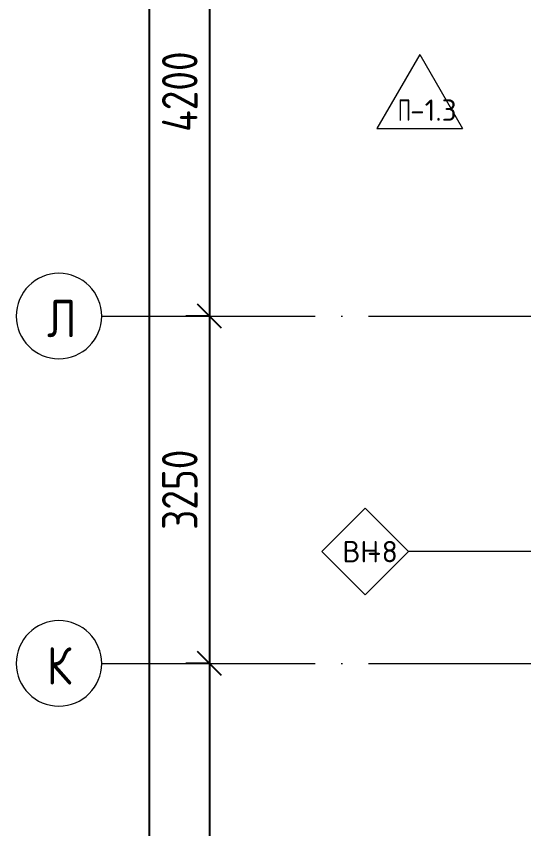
# Model space of a CAD drawing. Header units: millimetres. Extents: x -68946 to 690821, y -552984 to 293768.
# Drawn here: x 76440 to 81193, y 30978 to 38580 of the extents above; entities that cross this region are included whole.
import ezdxf

# ---------------------------------------------------------------- set-up
doc = ezdxf.new("R2010")
doc.units = ezdxf.units.MM
doc.linetypes.add('ADSK_Линия сетки', pattern=[2500, 2000, -250, 0, -250])
doc.layers.get('Defpoints').update_dxf_attribs({"color": 250})
for name, color, linetype, lineweight in [('A-____-____-DIMS', 250, 'Continuous', 9), ('A-FLOR-____-IDEN', 250, 'Continuous', 9), ('A-WALL-____-IDEN', 250, 'Continuous', 9), ('S-GRID-____-IDEN', 250, 'Continuous', 9), ('S-GRID-____-OTLN', 250, 'Continuous', 9)]:
    doc.layers.add(name, color=color, linetype=linetype, lineweight=lineweight)
doc.styles.add('GOST Common', font='', dxfattribs={"width": 0.9, "height": 350})
doc.styles.add('ISOCPEUR_2', font='isocpeur.ttf', dxfattribs={"height": 160})
doc.styles.get("Standard").update_dxf_attribs({"font": 'ГОСТ тип А.ttf'})
doc.styles.get('GOST Common').set_extended_font_data('GOST Common')
doc.dimstyles.new('А3', dxfattribs={"dimtxt": 333, "dimasz": 222, "dimexe": 222, "dimexo": 111, "dimgap": 111, "dimtad": 1, "dimtoh": 1, "dimdec": 0, "dimrnd": 0.0015, "dimzin": 0, "dimdsep": 46, "dimtxsty": 'Standard', "dimblk": 'OBLIQUE', "dimcen": 0, "dimclrd": 7, "dimclre": 7, "dimclrt": 7, "dimadec": 0, "dimazin": 0, "dimtfac": 1, "dimtdec": 0, "dimtofl": 0, "dimtmove": 0, "dimatfit": 3, "dimfxl": 1, "dimtolj": 1, "dimtzin": 0, "dimarcsym": 0})

# ---------------------------------------------------------------- blocks, each defined once
blk = doc.blocks.new('Ось сетки - Круг_Ø8 мм-39983606-АР1_Маркировочный план 1 этажа С2и3')
at = {"layer": 'S-GRID-____-IDEN'}
for start, end in [(360, 180), (180, 360)]:
    blk.add_arc((0, 0), 4, start, end, dxfattribs=at)
blk = doc.blocks.new('_Oblique')
at = {"color": 0, "linetype": 'ByBlock', "lineweight": -2}
blk.add_line((-0.5, -0.5), (0.5, 0.5), dxfattribs=at)
blk = doc.blocks.new('*D2553')
at = {"layer": 'A-____-____-DIMS', "color": 7, "lineweight": -2, "transparency": 16777216}
for p, q in [((78238.4, 39975), (78027.4, 39975)), ((78249.4, 39975), (78249.4, 35775)), ((78238.4, 35775), (78027.4, 35775))]:
    blk.add_line(p, q, dxfattribs=at)
at = {"layer": 'Defpoints', "color": 0, "lineweight": 30, "transparency": 16777216}
for p in [(78349.4, 39975), (78249.4, 35775), (78349.4, 35775)]:
    blk.add_point(p, dxfattribs=at)
at = {"layer": 'A-____-____-DIMS', "color": 7, "lineweight": -2, "transparency": 16777216, "xscale": 222, "yscale": 222, "zscale": 222}
for p, rotation in [((78249.4, 39975), 90), ((78249.4, 35775), 270)]:
    blk.add_blockref('_Oblique', p, dxfattribs=dict(at, rotation=rotation))
at = {"layer": 'A-____-____-DIMS', "color": 7, "transparency": 16777216, "insert": (77971.9, 37875), "char_height": 333, "width": 2.567, "attachment_point": 5, "rotation": 90}
blk.add_mtext('\\A1;4200', dxfattribs=at)
blk = doc.blocks.new('*D2554')
at = {"layer": 'A-____-____-DIMS', "color": 7, "lineweight": -2, "transparency": 16777216}
for p, q in [((78238.4, 35775), (78027.4, 35775)), ((78249.4, 35775), (78249.4, 32525)), ((78238.4, 32525), (78027.4, 32525))]:
    blk.add_line(p, q, dxfattribs=at)
at = {"layer": 'Defpoints', "color": 0, "lineweight": 30, "transparency": 16777216}
for p in [(78349.4, 35775), (78249.4, 32525), (78349.4, 32525)]:
    blk.add_point(p, dxfattribs=at)
at = {"layer": 'A-____-____-DIMS', "color": 7, "lineweight": -2, "transparency": 16777216, "xscale": 222, "yscale": 222, "zscale": 222}
for p, rotation in [((78249.4, 35775), 90), ((78249.4, 32525), 270)]:
    blk.add_blockref('_Oblique', p, dxfattribs=dict(at, rotation=rotation))
at = {"layer": 'A-____-____-DIMS', "color": 7, "transparency": 16777216, "insert": (77971.9, 34150), "char_height": 333, "width": 2.483, "attachment_point": 5, "rotation": 90}
blk.add_mtext('\\A1;3250', dxfattribs=at)
blk = doc.blocks.new('*D2555')
at = {"layer": 'A-____-____-DIMS', "color": 7, "lineweight": -2, "transparency": 16777216}
for p, q in [((78238.4, 32525), (78027.4, 32525)), ((78249.4, 32525), (78249.4, 28325)), ((78238.4, 28325), (78027.4, 28325))]:
    blk.add_line(p, q, dxfattribs=at)
at = {"layer": 'Defpoints', "color": 0, "lineweight": 30, "transparency": 16777216}
for p in [(78349.4, 32525), (78249.4, 28325), (78349.4, 28325)]:
    blk.add_point(p, dxfattribs=at)
at = {"layer": 'A-____-____-DIMS', "color": 7, "lineweight": -2, "transparency": 16777216, "xscale": 222, "yscale": 222, "zscale": 222}
for p, rotation in [((78249.4, 32525), 90), ((78249.4, 28325), 270)]:
    blk.add_blockref('_Oblique', p, dxfattribs=dict(at, rotation=rotation))
at = {"layer": 'A-____-____-DIMS', "color": 7, "transparency": 16777216, "insert": (77971.9, 30425), "char_height": 333, "width": 2.567, "attachment_point": 5, "rotation": 90}
blk.add_mtext('\\A1;4200', dxfattribs=at)
blk = doc.blocks.new('*D2563')
at = {"layer": 'A-____-____-DIMS', "color": 7, "lineweight": -2, "transparency": 16777216}
for p, q in [((77675.6, 58375), (77464.6, 58375)), ((77686.6, 58375), (77686.6, 25)), ((77675.6, 25), (77464.6, 25))]:
    blk.add_line(p, q, dxfattribs=at)
at = {"layer": 'Defpoints', "color": 0, "lineweight": 30, "transparency": 16777216}
for p in [(77786.6, 58375), (77686.6, 25), (77786.6, 25)]:
    blk.add_point(p, dxfattribs=at)
at = {"layer": 'A-____-____-DIMS', "color": 7, "lineweight": -2, "transparency": 16777216, "xscale": 222, "yscale": 222, "zscale": 222}
for p, rotation in [((77686.6, 58375), 90), ((77686.6, 25), 270)]:
    blk.add_blockref('_Oblique', p, dxfattribs=dict(at, rotation=rotation))
at = {"layer": 'A-____-____-DIMS', "color": 7, "transparency": 16777216, "insert": (77409.1, 29200), "char_height": 333, "width": 3.104, "attachment_point": 5, "rotation": 90}
blk.add_mtext('\\A1;58350', dxfattribs=at)
blk = doc.blocks.new('AAR_СКБ_Марка_Перекрытия - Марка пола-17325028-АР1_Маркировочный план 1 этажа С2и3')
at = {"layer": 'A-FLOR-____-IDEN'}
for p, q in [((0, 6.932), (-4.002, 0)), ((0, 6.932), (4.002, 0)), ((-4.002, 0), (4.002, 0))]:
    blk.add_line(p, q, dxfattribs=at)
blk = doc.blocks.new('ADSK_Марка_Стена - Экземпляр_ADSK_Позиция-30564885-АР1_Маркировочный план 1 этажа С2и3')
at = {"layer": 'A-WALL-____-IDEN'}
for p, q in [((-0.156, 4.37), (-4.213, 0.312)), ((3.901, 0.312), (-0.156, 4.37)), ((-4.213, 0.312), (-0.156, -3.745)), ((-0.156, -3.745), (3.901, 0.312))]:
    blk.add_line(p, q, dxfattribs=at)

msp = doc.modelspace()

# ---------------------------------------------------------------- linework, layer by layer
at = {"layer": 'A-WALL-____-IDEN', "color": 18, "true_color": 0x000000}
msp.add_line((81397.8919, 33572.4957), (80112.2669, 33572.4957), dxfattribs=at)
at = {"layer": 'S-GRID-____-OTLN', "color": 18, "linetype": 'ADSK_Линия сетки', "true_color": 0x000000}
for p, q in [((77240.3519, 35775), (168626.8279, 35775)), ((77240.3519, 32525), (168626.8279, 32525))]:
    msp.add_line(p, q, dxfattribs=at)

# ---------------------------------------------------------------- block references
at = {"layer": 'A-FLOR-____-IDEN', "color": 18, "true_color": 0x000000, "xscale": 99.99999999999993, "yscale": 99.99999999999993, "zscale": 99.99999999999993}
msp.add_blockref('AAR_СКБ_Марка_Перекрытия - Марка пола-17325028-АР1_Маркировочный план 1 этажа С2и3', (80218.1589, 37530.4871), dxfattribs=at)
at = {"layer": 'A-WALL-____-IDEN', "color": 18, "true_color": 0x000000, "xscale": 99.99999999999993, "yscale": 99.99999999999993, "zscale": 99.99999999999993}
msp.add_blockref('ADSK_Марка_Стена - Экземпляр_ADSK_Позиция-30564885-АР1_Маркировочный план 1 этажа С2и3', (79722.175, 33541.2457), dxfattribs=at)
at = {"layer": 'S-GRID-____-IDEN', "color": 18, "true_color": 0x000000, "xscale": 99.99999999999993, "yscale": 99.99999999999993, "zscale": 99.99999999999993, "rotation": 269.9999999999994}
for p in [(76840.3519, 35775), (76840.3519, 32525)]:
    msp.add_blockref('Ось сетки - Круг_Ø8 мм-39983606-АР1_Маркировочный план 1 этажа С2и3', p, dxfattribs=at)

# ---------------------------------------------------------------- texts
at = {"layer": 'A-FLOR-____-IDEN', "color": 18, "true_color": 0x000000, "char_height": 200, "attachment_point": 1, "style": 'ISOCPEUR_2'}
for s, insert, width in [('\\fISOCPEUR|b0|i0|c204|p34|;\\W.7;П', (80012.9239, 37801.8728), 140.295312), ('-1.3', (80128.6792, 37801.8728), 381.60325)]:
    msp.add_mtext(s, dxfattribs=dict(at, insert=insert, width=width))
at = {"layer": 'A-WALL-____-IDEN', "color": 18, "true_color": 0x000000, "char_height": 200, "attachment_point": 1, "style": 'ISOCPEUR_2'}
for s, insert, width in [('ВН', (79494.5442, 33670.9143), 280.590625), ('-8', (79726.0546, 33670.9143), 246.91975)]:
    msp.add_mtext(s, dxfattribs=dict(at, insert=insert, width=width))
at = {"layer": 'S-GRID-____-IDEN', "color": 18, "true_color": 0x000000, "char_height": 350, "attachment_point": 1, "style": 'GOST Common'}
for s, insert, width in [('\\fGOST Common|b0|i0|c204|p34|;\\W.9;Л', (76729.729, 35927.5869), 303.037875), ('\\fGOST Common|b0|i0|c204|p34|;\\W.9;К', (76727.029, 32677.5869), 310.253062)]:
    msp.add_mtext(s, dxfattribs=dict(at, insert=insert, width=width))

# ---------------------------------------------------------------- dimensions: what is measured, and where the dimension line sits
at = {"layer": 'A-____-____-DIMS', "color": 18, "true_color": 0x000000}
for base, p1, p2, picture, middle in [((77686.582, 25), (77786.5669, 58375), (77786.5669, 25), '*D2563', (77409.082, 29200)), ((78249.446, 35775), (78349.4309, 39975), (78349.4309, 35775), '*D2553', (77971.946, 37875)), ((78249.446, 32525), (78349.4309, 35775), (78349.4309, 32525), '*D2554', (77971.946, 34150)), ((78249.446, 28325), (78349.4309, 32525), (78349.4309, 28325), '*D2555', (77971.946, 30425))]:
    dim = msp.add_linear_dim(base=base, p1=p1, p2=p2, angle=90, dimstyle='А3', dxfattribs=at)
    dim.commit()
    dim.dimension.update_dxf_attribs({"geometry": picture, "text_midpoint": middle})

doc.saveas('drawing.dxf')
